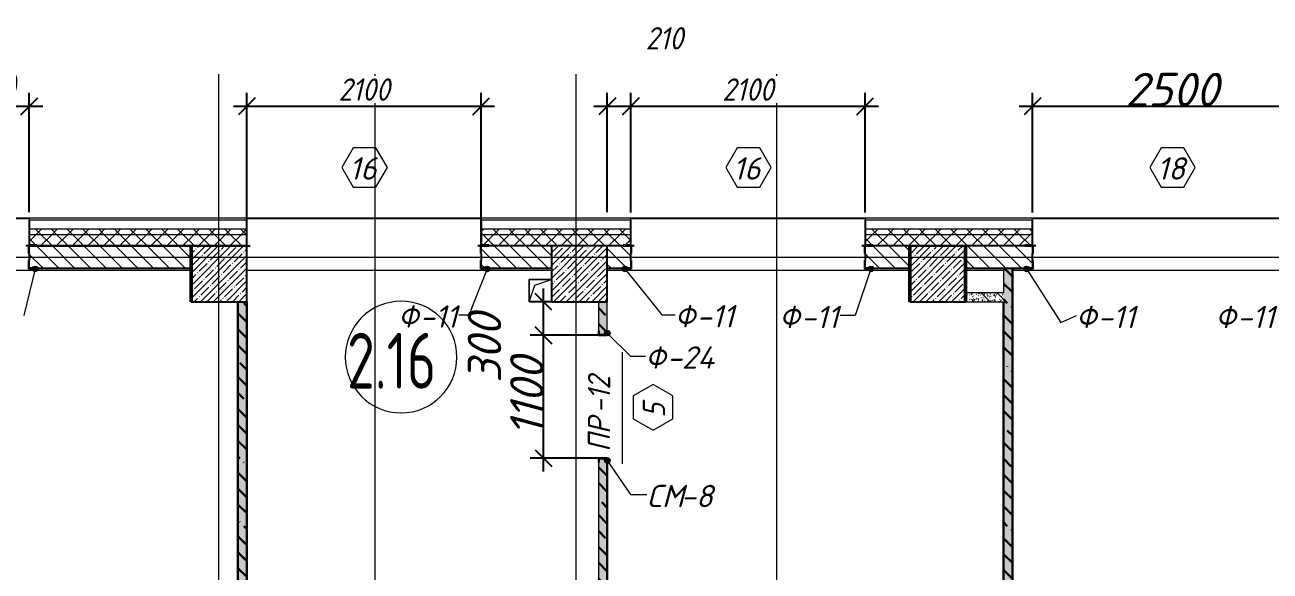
# Model space of a CAD drawing. Header units: millimetres. Extents: x 12986 to 523328, y -9759 to 30092.
# Drawn here: x 307918 to 319076, y 21423 to 26313 of the extents above; entities that cross this region are included whole.
import ezdxf

# ---------------------------------------------------------------- set-up
doc = ezdxf.new("R2010")
doc.units = ezdxf.units.MM
for name, color, linetype, lineweight in [('0) ПГП', 1, 'Continuous', 30), ('4) ПГП красный расчет', 12, 'Continuous', 30), ('A-ANNO-DIMS', 7, 'Continuous', 9), ('A-AREA-IDEN', 7, 'Continuous', 9), ('A-DETL', 7, 'Continuous', 9), ('A-DETL-1', 7, 'Continuous', 50), ('A-DOOR-IDEN', 7, 'Continuous', 9), ('A-FLOR', 7, 'Continuous', 9), ('A-GENM', 7, 'Continuous', 9), ('A-GENM-1', 7, 'Continuous', 25), ('A-GENM-IDEN', 7, 'Continuous', 9), ('A-GLAZ-IDEN', 7, 'Continuous', 9), ('A-WALL', 7, 'Continuous', 5), ('A-WALL-1', 7, 'Continuous', 25), ('A-WALL-FNSH-1', 7, 'Continuous', 9), ('A-WALL-FNSH-4', 250, 'Continuous', 13), ('A-WALL-PATT-1', 7, 'Continuous', 5), ('A-WALL-PATT-4', 250, 'Continuous', 5), ('I-WALL', 7, 'Continuous', 5), ('S-COLS', 7, 'Continuous', 9), ('S-COLS-1', 7, 'Continuous', 5), ('S-COLS-2', 7, 'Continuous', 25), ('Оси-1', 7, 'Continuous', 20)]:
    doc.layers.add(name, color=color, linetype=linetype, lineweight=lineweight)
for name, color, linetype, lineweight, true_color in [('A-WALL-2', 7, 'Continuous', 13, 0x000000), ('A-WALL-4', 7, 'Continuous', 25, 0x000000), ('A-WALL-PATT-2', 7, 'Continuous', 5, 0xce0000)]:
    doc.layers.add(name, color=color, linetype=linetype, lineweight=lineweight, true_color=true_color)
doc.styles.add('ISOCPEUR_I_2', font='isocpeui.ttf', dxfattribs={"height": 300})
doc.styles.add('ISOCPEUR_I_3', font='isocpeui.ttf', dxfattribs={"width": 0.9, "height": 200})
doc.styles.add('ISOCPEUR_I_4', font='isocpeui.ttf', dxfattribs={"width": 0.9, "height": 300})
doc.styles.add('СПДС', font='ГОСТ тип А.ttf', dxfattribs={"width": 0.9})
doc.dimstyles.new('ISO-2_0_0_9К_СРЕДНИЙ', dxfattribs={"dimscale": 304.8, "dimtxt": 199.196235, "dimasz": 0.492126, "dimexe": 0.393701, "dimexo": 0, "dimgap": 0, "dimtad": 1, "dimdec": 0, "dimzin": 0, "dimdsep": 46, "dimtxsty": 'ISOCPEUR_I_2', "dimblk1": 'OBLIQUE', "dimblk2": 'OBLIQUE', "dimsah": 1, "dimcen": 0.09, "dimdle": 0.393701, "dimazin": 0, "dimtfac": 1, "dimtdec": 4, "dimtix": 1, "dimtmove": 2, "dimatfit": 3, "dimfxl": 1, "dimtvp": 1, "dimtolj": 1, "dimtzin": 0, "dimarcsym": 2})
doc.dimstyles.new('ISO-2_0_0_9К_СРЕДНИЙ_2', dxfattribs={"dimscale": 304.8, "dimtxt": 199.196235, "dimasz": 0.492126, "dimexe": 0.393701, "dimexo": 0, "dimgap": 0, "dimtad": 1, "dimdec": 0, "dimzin": 0, "dimdsep": 46, "dimtxsty": 'ISOCPEUR_I_2', "dimblk1": 'OBLIQUE', "dimblk2": 'OBLIQUE', "dimsah": 1, "dimcen": 0.09, "dimdle": 0.393701, "dimazin": 0, "dimtfac": 1, "dimtdec": 4, "dimtix": 1, "dimtmove": 0, "dimatfit": 3, "dimfxl": 1, "dimtvp": 1, "dimtolj": 1, "dimtzin": 0, "dimarcsym": 2})
doc.dimstyles.new('ISO-2_0_0_9К_СРЕДНИЙ_ФОН_1', dxfattribs={"dimscale": 304.8, "dimtxt": 199.196235, "dimasz": 0.492126, "dimexe": 0.393701, "dimexo": 0, "dimgap": 0.164042, "dimtad": 1, "dimdec": 0, "dimdsep": 46, "dimtxsty": 'ISOCPEUR_I_3', "dimblk1": 'OBLIQUE', "dimblk2": 'OBLIQUE', "dimsah": 1, "dimcen": 0.09, "dimdle": 0.393701, "dimazin": 0, "dimtfac": 1, "dimtdec": 4, "dimtix": 1, "dimtmove": 0, "dimatfit": 3, "dimfxl": 1, "dimtvp": 1, "dimtfill": 1, "dimtolj": 1, "dimtzin": 0, "dimarcsym": 2})
doc.dimstyles.new('ISO-2_0_0_9К_СРЕДНИЙ_ФОН_2', dxfattribs={"dimscale": 304.8, "dimtxt": 199.196235, "dimasz": 0.492126, "dimexe": 0.393701, "dimexo": 0, "dimgap": 0.164042, "dimtad": 1, "dimdec": 0, "dimdsep": 46, "dimtxsty": 'ISOCPEUR_I_3', "dimblk1": 'OBLIQUE', "dimblk2": 'OBLIQUE', "dimsah": 1, "dimcen": 0.09, "dimdle": 0.393701, "dimazin": 0, "dimtfac": 1, "dimtdec": 4, "dimtix": 1, "dimtmove": 2, "dimatfit": 3, "dimfxl": 1, "dimtvp": 1, "dimtfill": 1, "dimtolj": 1, "dimtzin": 0, "dimarcsym": 2})
pattern_1 = [(45, (239096.85, -2765.93), (-57.02463, 57.02463), []), (45, (239153.876, -2765.93), (-57.02463, 57.02463), [100.806, -20.161, 3.353, -16.808])]
pattern_2 = [(50, (239096.85, -2765.93), (72.873764, -6.37607), [7.62, -83.82]), (355, (239096.85, -2765.93), (-14.09699, 76.422444), [6.096, -67.056]), (100.451, (239102.924, -2766.464), (58.776964, 70.04687), [6.476, -71.236]), (46.184, (239096.85, -2745.61), (108.43142, -16.81745), [11.43, -125.73]), (96.636, (239105.89, -2747.01), (94.961, 98.97089), [9.714, -106.854]), (351.184, (239096.85, -2745.61), (94.96227, 98.97018), [9.144, -100.584]), (21, (239107.01, -2750.69), (60.64565, -40.906537), [7.62, -83.82]), (326, (239107.01, -2750.69), (24.72083, 73.67493), [6.096, -67.056]), (71.451, (239112.065, -2754.1), (85.36689, 32.768737), [6.476, -71.236]), (37.5, (239096.85, -2765.933), (1.235525, 33.8224325), [3.353, -62.89, 3.353, -64.719, -67.31]), (37.5, (239096.85, -2765.933), (1.235525, 33.8224325), [-134.315, 3.353, -63.957]), (7.5, (239096.85, -2765.933), (26.728146, 40.07255), [3.353, -35.458, 3.353, -61.366, -25.654]), (7.5, (239096.85, -2765.933), (26.728146, 40.07255), [-103.53, 3.353, -22.301]), (327.5, (239074.194, -2765.933), (54.2363175, -2.292117), [3.353, -22.047, 3.353, -75.895, -105.156]), (327.5, (239074.194, -2765.933), (54.2363175, -2.292117), [-104.648, 3.353, -101.803]), (317.5, (239064.034, -2765.933), (59.25158, 10.17014), [3.353, -29.667, 3.353, -49.276, -74.676]), (317.5, (239064.034, -2765.933), (59.25158, 10.17014), [-85.649, 3.353, -71.323])]
pattern_3 = [(135, (239096.85, -2765.93), (-142.5612, -142.5612), []), (135, (239239.41, -2765.93), (-142.5612, -142.5612), [252.016, -50.403, 3.353, -47.05])]
pattern_4 = [(45, (239096.85, -2765.93), (-70.71068, 70.71068), []), (135, (239096.85, -2765.93), (-70.71068, -70.71068), [])]
pattern_5 = [(135, (239096.85, -2765.93), (-70.71068, -70.71068), [])]

# ---------------------------------------------------------------- blocks, each defined once
blk = doc.blocks.new('Колонна_Несущая_Прямоугольное сечение - 500х500-V22-АР1_1_Кладочный план 2 этажа')
at = {"layer": 'S-COLS-1'}
h = blk.add_hatch(dxfattribs=at)
h.set_pattern_fill('FP_32', color=256, style=0, pattern_type=2)
h.set_pattern_definition([(45, (-73790, -26850), (-57.02463, 57.02463), []), (45, (-73732.975, -26850), (-57.02463, 57.02463), [100.806, -20.161, 3.353, -16.808])])
h.paths.add_polyline_path([(-250, -250), (250, -250), (250, 250), (-250, 250)], flags=0)
at = {"layer": 'S-COLS-2'}
for p, q in [((250, 250), (-250, 250)), ((-250, 250), (-250, -250)), ((250, -250), (250, 250)), ((-250, -250), (250, -250))]:
    blk.add_line(p, q, dxfattribs=at)
blk = doc.blocks.new('AR_Отверстие прямоугольное _в плите_ - AR_Отверстие прямоугольное _в плите_-V64-АР1_1_Кладочный план 2 этажа')
at = {"layer": 'A-GENM'}
for p, q in [((100, 100), (-100, 100)), ((-100, 100), (-100, -100)), ((-100, -100), (-50, 50)), ((-50, 50), (100, 100)), ((-100, -100), (100, -100))]:
    blk.add_line(p, q, dxfattribs=at)
blk = doc.blocks.new('Фахверк_СКБ_Уголок - Ф-11_200х2500 h-28441216-АР1_1_Кладочный план 2 этажа')
at = {"layer": 'A-GENM-1'}
for p, q in [((200, 156), (125, 156)), ((125, 156), (125, 81)), ((131, 81), (131, 150)), ((131, 150), (200, 150)), ((200, 150), (200, 156)), ((125, 81), (131, 81)), ((131, 19), (125, 19)), ((125, 19), (125, -56)), ((131, -50), (131, 19)), ((125, -56), (200, -56)), ((200, -50), (131, -50)), ((200, -56), (200, -50))]:
    blk.add_line(p, q, dxfattribs=at)
blk = doc.blocks.new('Фахверк_СКБ_Швеллер - Ф-24_80х3550 h-28622679-АР1_1_Кладочный план 2 этажа')
at = {"layer": 'A-GENM-1'}
for p, q in [((165, 40), (125, 40)), ((125, 40), (125, -40)), ((129.5, 32.6), (165, 32.6)), ((129.5, -32.6), (129.5, 32.6)), ((165, 32.6), (165, 40)), ((125, -40), (165, -40)), ((165, -32.6), (129.5, -32.6)), ((165, -40), (165, -32.6))]:
    blk.add_line(p, q, dxfattribs=at)
blk = doc.blocks.new('Фахверк_СКБ_Швеллер_Тип 2 - СМ-8_80х2180h-30702245-АР1_1_Кладочный план 2 этажа')
at = {"layer": 'A-GENM-1'}
for p, q in [((165, 40), (125, 40)), ((125, 40), (125, -40)), ((129.5, 32.6), (165, 32.6)), ((129.5, -32.6), (129.5, 32.6)), ((165, 32.6), (165, 40)), ((125, -40), (165, -40)), ((165, -32.6), (129.5, -32.6)), ((165, -40), (165, -32.6))]:
    blk.add_line(p, q, dxfattribs=at)
blk = doc.blocks.new('_Oblique')
at = {"color": 0, "linetype": 'ByBlock', "lineweight": -2}
blk.add_line((-0.5, -0.5), (0.5, 0.5), dxfattribs=at)
blk = doc.blocks.new('*D2078')
at = {"layer": 'A-ANNO-DIMS', "color": 0, "lineweight": -2, "transparency": 16777216}
for p, q in [((309907, 24337), (309907, 25704)), ((312007, 24337), (312007, 25704)), ((309787, 25584), (312127, 25584))]:
    blk.add_line(p, q, dxfattribs=at)
at = {"layer": 'Defpoints', "color": 0, "transparency": 16777216}
for p in [(312007, 25584), (309907, 24337), (312007, 24337)]:
    blk.add_point(p, dxfattribs=at)
at = {"layer": 'A-ANNO-DIMS', "color": 0, "lineweight": -2, "transparency": 16777216, "xscale": 150, "yscale": 150, "zscale": 150, "rotation": 180}
blk.add_blockref('_Oblique', (309907, 25584), dxfattribs=at)
at = {"layer": 'A-ANNO-DIMS', "color": 0, "lineweight": -2, "transparency": 16777216, "xscale": 150, "yscale": 150, "zscale": 150}
blk.add_blockref('_Oblique', (312007, 25584), dxfattribs=at)
at = {"layer": 'A-ANNO-DIMS', "color": 0, "transparency": 16777216, "insert": (310957, 25734), "char_height": 200, "width": 560.81, "attachment_point": 5, "style": 'ISOCPEUR_I_3', "bg_fill": 3, "box_fill_scale": 1.1, "bg_fill_color": 256, "bg_fill_true_color": 13158600, "bg_fill_transparency": 0}
blk.add_mtext('\\A1;2100', dxfattribs=at)
blk = doc.blocks.new('*D2079')
at = {"layer": 'A-ANNO-DIMS', "color": 0, "lineweight": -2, "transparency": 16777216}
for p, q in [((313137, 24637), (313137, 25704)), ((313347, 24634), (313347, 25704)), ((313017, 25584), (313467, 25584))]:
    blk.add_line(p, q, dxfattribs=at)
at = {"layer": 'Defpoints', "color": 0, "transparency": 16777216}
for p in [(313347, 25584), (313137, 24637), (313347, 24634)]:
    blk.add_point(p, dxfattribs=at)
at = {"layer": 'A-ANNO-DIMS', "color": 0, "lineweight": -2, "transparency": 16777216, "xscale": 150, "yscale": 150, "zscale": 150, "rotation": 180}
blk.add_blockref('_Oblique', (313137, 25584), dxfattribs=at)
at = {"layer": 'A-ANNO-DIMS', "color": 0, "lineweight": -2, "transparency": 16777216, "xscale": 150, "yscale": 150, "zscale": 150}
blk.add_blockref('_Oblique', (313347, 25584), dxfattribs=at)
at = {"layer": 'A-ANNO-DIMS', "color": 0, "transparency": 16777216, "insert": (313480, 26293), "char_height": 200, "width": 409.12, "attachment_point": 1, "line_spacing_factor": 1.149209, "style": 'ISOCPEUR_I_3', "bg_fill": 3, "box_fill_scale": 1.1, "bg_fill_color": 256, "bg_fill_true_color": 13158600, "bg_fill_transparency": 0}
blk.add_mtext('\\A1;210', dxfattribs=at)
blk = doc.blocks.new('*D2080')
at = {"layer": 'A-ANNO-DIMS', "color": 0, "lineweight": -2, "transparency": 16777216}
for p, q in [((313347, 24634), (313347, 25704)), ((315447, 24634), (315447, 25704)), ((313227, 25584), (315567, 25584))]:
    blk.add_line(p, q, dxfattribs=at)
at = {"layer": 'Defpoints', "color": 0, "transparency": 16777216}
for p in [(315447, 25584), (313347, 24634), (315447, 24634)]:
    blk.add_point(p, dxfattribs=at)
at = {"layer": 'A-ANNO-DIMS', "color": 0, "lineweight": -2, "transparency": 16777216, "xscale": 150, "yscale": 150, "zscale": 150, "rotation": 180}
blk.add_blockref('_Oblique', (313347, 25584), dxfattribs=at)
at = {"layer": 'A-ANNO-DIMS', "color": 0, "lineweight": -2, "transparency": 16777216, "xscale": 150, "yscale": 150, "zscale": 150}
blk.add_blockref('_Oblique', (315447, 25584), dxfattribs=at)
at = {"layer": 'A-ANNO-DIMS', "color": 0, "transparency": 16777216, "insert": (314397, 25734), "char_height": 200, "width": 560.81, "attachment_point": 5, "style": 'ISOCPEUR_I_3', "bg_fill": 3, "box_fill_scale": 1.1, "bg_fill_color": 256, "bg_fill_true_color": 13158600, "bg_fill_transparency": 0}
blk.add_mtext('\\A1;2100', dxfattribs=at)
blk = doc.blocks.new('*D2303')
at = {"layer": 'A-ANNO-DIMS', "color": 0, "lineweight": -2, "transparency": 16777216}
for p, q in [((316947, 24634), (316947, 25704)), ((319447, 24634), (319447, 25704)), ((316827, 25584), (319567, 25584))]:
    blk.add_line(p, q, dxfattribs=at)
at = {"layer": 'Defpoints', "color": 0, "transparency": 16777216}
for p in [(319447, 25584), (316947, 24634), (319447, 24634)]:
    blk.add_point(p, dxfattribs=at)
at = {"layer": 'A-ANNO-DIMS', "color": 0, "lineweight": -2, "transparency": 16777216, "xscale": 150, "yscale": 150, "zscale": 150, "rotation": 180}
blk.add_blockref('_Oblique', (316947, 25584), dxfattribs=at)
at = {"layer": 'A-ANNO-DIMS', "color": 0, "lineweight": -2, "transparency": 16777216, "xscale": 150, "yscale": 150, "zscale": 150}
blk.add_blockref('_Oblique', (319447, 25584), dxfattribs=at)
at = {"layer": 'A-ANNO-DIMS', "color": 0, "transparency": 16777216, "insert": (318197, 25734), "char_height": 300, "width": 606.78, "attachment_point": 5, "style": 'ISOCPEUR_I_2'}
blk.add_mtext('\\A1;2500', dxfattribs=at)
blk = doc.blocks.new('*D2376')
at = {"layer": 'A-ANNO-DIMS', "color": 0, "lineweight": -2, "transparency": 16777216}
for p, q in [((312566, 22314), (312566, 23654)), ((313057, 23534), (312446, 23534)), ((313054, 22434), (312446, 22434))]:
    blk.add_line(p, q, dxfattribs=at)
at = {"layer": 'Defpoints', "color": 0, "transparency": 16777216}
for p in [(312566, 23534), (313057, 23534), (313054, 22434)]:
    blk.add_point(p, dxfattribs=at)
at = {"layer": 'A-ANNO-DIMS', "color": 0, "lineweight": -2, "transparency": 16777216, "xscale": 150, "yscale": 150, "zscale": 150}
for p, rotation in [((312566, 23534), 90), ((312566, 22434), 270)]:
    blk.add_blockref('_Oblique', p, dxfattribs=dict(at, rotation=rotation))
at = {"layer": 'A-ANNO-DIMS', "color": 0, "transparency": 16777216, "insert": (312416, 22984), "char_height": 300, "width": 514.85, "attachment_point": 5, "rotation": 90, "style": 'ISOCPEUR_I_2'}
blk.add_mtext('\\A1;1100', dxfattribs=at)
blk = doc.blocks.new('*D2377')
at = {"layer": 'A-ANNO-DIMS', "color": 0, "lineweight": -2, "transparency": 16777216}
for p, q in [((312566, 23414), (312566, 23954)), ((312637, 23834), (312446, 23834)), ((313057, 23534), (312446, 23534))]:
    blk.add_line(p, q, dxfattribs=at)
at = {"layer": 'Defpoints', "color": 0, "transparency": 16777216}
for p in [(312566, 23834), (312637, 23834), (313057, 23534)]:
    blk.add_point(p, dxfattribs=at)
at = {"layer": 'A-ANNO-DIMS', "color": 0, "lineweight": -2, "transparency": 16777216, "xscale": 150, "yscale": 150, "zscale": 150}
for p, rotation in [((312566, 23834), 90), ((312566, 23534), 270)]:
    blk.add_blockref('_Oblique', p, dxfattribs=dict(at, rotation=rotation))
at = {"layer": 'A-ANNO-DIMS', "color": 0, "transparency": 16777216, "insert": (311886, 23107), "char_height": 300, "width": 455.09, "attachment_point": 1, "rotation": 90, "line_spacing_factor": 1.149209, "style": 'ISOCPEUR_I_2'}
blk.add_mtext('\\A1;300', dxfattribs=at)
blk = doc.blocks.new('AAR_СКБ_Марка_Двери_Перемычка и проем - Марка перемычки и проема-25306769-АР1_1_Кладочный план 2 этажа')
at = {"layer": 'A-DOOR-IDEN'}
for p, q in [((-5, 0), (5, 0)), ((-0.97, -0.98), (-1.99, -2.75)), ((1.07, -0.98), (-0.97, -0.98)), ((2.09, -2.75), (1.07, -0.98)), ((-1.99, -2.75), (-0.97, -4.51)), ((1.07, -4.51), (2.09, -2.75)), ((-0.97, -4.51), (1.07, -4.51))]:
    blk.add_line(p, q, dxfattribs=at)
blk = doc.blocks.new('*D2495')
at = {"layer": 'A-ANNO-DIMS', "color": 0, "lineweight": -2, "transparency": 16777216}
for p, q in [((307057, 24634), (307057, 25704)), ((307957, 24637), (307957, 25704)), ((306937, 25584), (308077, 25584))]:
    blk.add_line(p, q, dxfattribs=at)
at = {"layer": 'Defpoints', "color": 0, "transparency": 16777216}
for p in [(307957, 25584), (307057, 24634), (307957, 24637)]:
    blk.add_point(p, dxfattribs=at)
at = {"layer": 'A-ANNO-DIMS', "color": 0, "lineweight": -2, "transparency": 16777216, "xscale": 150, "yscale": 150, "zscale": 150, "rotation": 180}
blk.add_blockref('_Oblique', (307057, 25584), dxfattribs=at)
at = {"layer": 'A-ANNO-DIMS', "color": 0, "lineweight": -2, "transparency": 16777216, "xscale": 150, "yscale": 150, "zscale": 150}
blk.add_blockref('_Oblique', (307957, 25584), dxfattribs=at)
at = {"layer": 'A-ANNO-DIMS', "color": 0, "transparency": 16777216, "insert": (307507, 25734), "char_height": 300, "width": 455.09, "attachment_point": 5, "style": 'ISOCPEUR_I_2'}
blk.add_mtext('\\A1;900', dxfattribs=at)
blk = doc.blocks.new('AAR_СКБ_Марка_Окна_Перемычка и проем - Марка проема-25443838-АР1_1_Кладочный план 2 этажа')
at = {"layer": 'A-GLAZ-IDEN'}
for p, q in [((-0.97, -0.98), (-1.99, -2.75)), ((1.07, -0.98), (-0.97, -0.98)), ((2.09, -2.75), (1.07, -0.98)), ((-1.99, -2.75), (-0.97, -4.51)), ((1.07, -4.51), (2.09, -2.75)), ((-0.97, -4.51), (1.07, -4.51))]:
    blk.add_line(p, q, dxfattribs=at)
blk = doc.blocks.new('Марка_Помещения - Номер-25198446-Объем проектирования 2 этажа')
at = {"layer": 'A-AREA-IDEN'}
for start, end in [(360, 180), (180, 360)]:
    blk.add_arc((0, 0), 2.5, start, end, dxfattribs=at)

msp = doc.modelspace()

# ---------------------------------------------------------------- hatches: boundary and pattern name
at = {"layer": '0) ПГП'}
h = msp.add_hatch(dxfattribs=at)
h.set_pattern_fill('FP_25', color=256, style=0, pattern_type=2)
h.set_pattern_definition(pattern_2)
h.paths.add_polyline_path([(316686.85081, 16034.06731), (316766.85081, 16034.06731), (316766.85081, 24134.06718), (316686.85081, 24134.06718), (316686.85081, 18754.79567)], flags=0)
h = msp.add_hatch(dxfattribs=at)
h.set_pattern_fill('FP_26', color=256, style=0, pattern_type=2)
h.set_pattern_definition(pattern_3)
h.paths.add_polyline_path([(316686.85081, 16034.06731), (316766.85081, 16034.06731), (316766.85081, 24134.06718), (316686.85081, 24134.06718), (316686.85081, 18754.79567)], flags=0)
h = msp.add_hatch(dxfattribs=at)
h.set_pattern_fill('FP_25', color=256, style=0, pattern_type=2)
h.set_pattern_definition(pattern_2)
h.paths.add_polyline_path([(309826.85081, 20434.06718), (309906.85081, 20434.06718), (309906.85081, 23834.06718), (309826.85081, 23834.06718), (309826.85081, 23036.75739)], flags=0)
h = msp.add_hatch(dxfattribs=at)
h.set_pattern_fill('FP_26', color=256, style=0, pattern_type=2)
h.set_pattern_definition(pattern_3)
h.paths.add_polyline_path([(309826.85081, 20434.06718), (309906.85081, 20434.06718), (309906.85081, 23834.06718), (309826.85081, 23834.06718), (309826.85081, 23036.75739)], flags=0)
h = msp.add_hatch(dxfattribs=at)
h.set_pattern_fill('FP_25', color=256, style=0, pattern_type=2)
h.set_pattern_definition(pattern_2)
h.paths.add_polyline_path([(313136.85081, 20434.06718), (313136.85081, 22394.06718), (313129.45081, 22394.06718), (313129.45081, 22429.56718), (313064.25081, 22429.56718), (313064.25081, 22394.06718), (313056.85081, 22394.06718), (313056.85081, 20434.06718)], flags=0)
h.paths.add_polyline_path([(313129.45081, 23538.56718), (313129.45081, 23574.06718), (313136.85081, 23574.06718), (313136.85081, 23834.06718), (313056.85081, 23834.06718), (313056.85081, 23574.06718), (313064.25081, 23574.06718), (313064.25081, 23538.56718)], flags=0)
h = msp.add_hatch(dxfattribs=at)
h.set_pattern_fill('FP_26', color=256, style=0, pattern_type=2)
h.set_pattern_definition(pattern_3)
h.paths.add_polyline_path([(313136.85081, 20434.06718), (313136.85081, 22394.06718), (313129.45081, 22394.06718), (313129.45081, 22429.56718), (313064.25081, 22429.56718), (313064.25081, 22394.06718), (313056.85081, 22394.06718), (313056.85081, 20434.06718)], flags=0)
h.paths.add_polyline_path([(313129.45081, 23538.56718), (313129.45081, 23574.06718), (313136.85081, 23574.06718), (313136.85081, 23834.06718), (313056.85081, 23834.06718), (313056.85081, 23574.06718), (313064.25081, 23574.06718), (313064.25081, 23538.56718)], flags=0)
at = {"layer": 'A-GENM-IDEN'}
h = msp.add_hatch(color=256, dxfattribs=at)
edge = h.paths.add_edge_path(flags=0)
edge.add_arc((308009.18419, 24128.06718), 25, 0, 360)
h = msp.add_hatch(color=256, dxfattribs=at)
edge = h.paths.add_edge_path(flags=0)
edge.add_arc((312059.18414, 24128.06718), 25, 0, 360)
h = msp.add_hatch(color=256, dxfattribs=at)
edge = h.paths.add_edge_path(flags=0)
edge.add_arc((313294.5175, 24128.06718), 25, 0, 360)
h = msp.add_hatch(color=256, dxfattribs=at)
edge = h.paths.add_edge_path(flags=0)
edge.add_arc((315499.18416, 24128.06718), 25, 0, 360)
h = msp.add_hatch(color=256, dxfattribs=at)
edge = h.paths.add_edge_path(flags=0)
edge.add_arc((316894.5175, 24128.06718), 25, 0, 360)
h = msp.add_hatch(color=256, dxfattribs=at)
edge = h.paths.add_edge_path(flags=0)
edge.add_arc((313136.85081, 23554.06718), 25, 0, 360)
h = msp.add_hatch(color=256, dxfattribs=at)
edge = h.paths.add_edge_path(flags=0)
edge.add_arc((313136.85081, 22414.06718), 25, 0, 360)
at = {"layer": 'A-WALL-PATT-1'}
h = msp.add_hatch(dxfattribs=at)
h.set_pattern_fill('FP_11', color=256, style=0, pattern_type=2)
h.set_pattern_definition(pattern_4)
h.paths.add_polyline_path([(332256.85081, 24434.06718), (332256.85081, 24434.17153), (332097.32568, 24434.17153), (332097.32568, 24484.06718), (319446.85083, 24484.06718), (319446.85083, 24434.06718), (332256.76569, 24434.06718)], flags=0)
h.paths.add_polyline_path([(316946.85083, 24434.06718), (316946.85083, 24484.06718), (315446.85083, 24484.06718), (315446.85083, 24434.06718), (315610.52269, 24434.06718)], flags=0)
h.paths.add_polyline_path([(309906.85081, 24434.06718), (309906.85081, 24484.06718), (307956.85085, 24484.06718), (307956.85085, 24434.06718)], flags=0)
h.paths.add_polyline_path([(312006.85081, 24434.06718), (313346.85083, 24434.06718), (313346.85083, 24484.06718), (312006.85081, 24484.06718)], flags=0)
h.paths.add_polyline_path([(288757.13747, 24434.06718), (289857.04085, 24434.06718), (289857.04085, 24484.06718), (288757.13747, 24484.06718)], flags=0)
h.paths.add_polyline_path([(300156.85083, 24434.06718), (300156.85083, 24484.06718), (298956.85088, 24484.06718), (298956.85088, 24434.06718)], flags=0)
h.paths.add_polyline_path([(303256.85083, 24434.06718), (304356.85081, 24434.06718), (304356.85081, 24484.06718), (303256.85083, 24484.06718)], flags=0)
h.paths.add_polyline_path([(305256.85081, 24434.06718), (307056.85085, 24434.06718), (307056.85085, 24484.06718), (305256.85081, 24484.06718)], flags=0)
h.paths.add_polyline_path([(294106.72465, 24434.06718), (294106.72465, 24484.06718), (292957.04085, 24484.06718), (292957.04085, 24434.06718)], flags=0)
h.paths.add_polyline_path([(295006.72465, 24434.06718), (296256.85088, 24434.06718), (296256.85088, 24484.06718), (295006.72465, 24484.06718)], flags=0)
h.paths.add_polyline_path([(287857.13747, 24434.06718), (287857.13747, 24484.06718), (286756.85083, 24484.06718), (286756.85083, 24434.06718)], flags=0)
h.paths.add_polyline_path([(283432.94456, 24434.06718), (283656.85083, 24434.06718), (283656.85083, 24484.06718), (281156.85079, 24484.06718), (281156.85079, 24434.06718), (281900.67894, 24434.06718)], flags=0)
h = msp.add_hatch(dxfattribs=at)
h.set_pattern_fill('FP_11', color=256, style=0, pattern_type=2)
h.set_pattern_definition(pattern_4)
h.paths.add_polyline_path([(332156.85081, 24334.06718), (332156.85081, 24434.06718), (319446.85083, 24434.06718), (319446.85083, 24340.06718), (319515.85083, 24340.06718), (319515.85083, 24334.06718), (332082.37816, 24334.06718)], flags=0)
h.paths.add_polyline_path([(316877.85083, 24334.06718), (316877.85083, 24340.06718), (316946.85083, 24340.06718), (316946.85083, 24434.06718), (315446.85083, 24434.06718), (315446.85083, 24340.06718), (315515.85083, 24340.06718), (315515.85083, 24334.06718), (316346.85081, 24334.06718)], flags=0)
h.paths.add_polyline_path([(313277.85083, 24334.06718), (313277.85083, 24340.06718), (313346.85083, 24340.06718), (313346.85083, 24434.06718), (312006.85081, 24434.06718), (312006.85081, 24340.06718), (312075.85081, 24340.06718), (312075.85081, 24334.06718), (313136.85081, 24334.06718)], flags=0)
h.paths.add_polyline_path([(305856.85081, 24334.06718), (306987.85085, 24334.06718), (306987.85085, 24340.06718), (307056.85085, 24340.06718), (307056.85085, 24434.06718), (305256.85081, 24434.06718), (305256.85081, 24334.06718)], flags=0)
h.paths.add_polyline_path([(303325.85083, 24334.06718), (304287.85081, 24334.06718), (304287.85081, 24340.06718), (304356.85081, 24340.06718), (304356.85081, 24434.06718), (303256.85083, 24434.06718), (303256.85083, 24340.06718), (303325.85083, 24340.06718)], flags=0)
h.paths.add_polyline_path([(309406.85081, 24334.06718), (309906.85081, 24334.06718), (309906.85081, 24434.06718), (307956.85085, 24434.06718), (307956.85085, 24340.06718), (308025.85085, 24340.06718), (308025.85085, 24334.06718)], flags=0)
h.paths.add_polyline_path([(295075.72465, 24334.06718), (296187.85088, 24334.06718), (296187.85088, 24340.06718), (296256.85088, 24340.06718), (296256.85088, 24434.06718), (295006.72465, 24434.06718), (295006.72465, 24340.06718), (295075.72465, 24340.06718)], flags=0)
h.paths.add_polyline_path([(299256.85081, 24334.06718), (300087.85083, 24334.06718), (300087.85083, 24340.06718), (300156.85083, 24340.06718), (300156.85083, 24434.06718), (298956.85088, 24434.06718), (298956.85088, 24340.06718), (299025.85088, 24340.06718), (299025.85088, 24334.06718)], flags=0)
h.paths.add_polyline_path([(294037.72465, 24334.06718), (294037.74362, 24340.06718), (294106.72465, 24340.06718), (294106.72465, 24434.06718), (292957.04085, 24434.06718), (292957.04085, 24340.06718), (293026.04085, 24340.06718), (293026.04085, 24334.06718), (293856.85081, 24334.06724)], flags=0)
h.paths.add_polyline_path([(281156.85079, 24334.06718), (283587.85082, 24334.06718), (283587.85082, 24340.06713), (283656.85082, 24340.06713), (283656.85082, 24434.06718), (281156.85079, 24434.06718)], flags=0)
h.paths.add_polyline_path([(287857.13747, 24334.06718), (287856.85081, 24434.06718), (286756.85083, 24434.06718), (286756.85086, 24340.06713), (286825.85086, 24340.06713), (286825.85086, 24334.06718), (287856.85081, 24334.06724)], flags=0)
h.paths.add_polyline_path([(289562.00706, 24334.06718), (289788.04085, 24334.06718), (289788.04085, 24340.06718), (289857.04085, 24340.06718), (289857.04085, 24434.06718), (288757.13747, 24434.06718), (288757.1375, 24340.06718), (288826.1375, 24340.06718), (288826.1375, 24334.06718)], flags=0)
at = {"layer": 'A-WALL-PATT-2'}
h = msp.add_hatch(dxfattribs=at)
h.set_pattern_fill('FP_22', color=256, style=0, pattern_type=2)
h.set_pattern_definition(pattern_5)
h.paths.add_polyline_path([(307056.85085, 24134.06718), (307056.85085, 24334.06718), (305856.85081, 24334.06718), (305856.85081, 24134.06718), (306987.85085, 24134.06718)], flags=0)
h.paths.add_polyline_path([(308025.85085, 24134.06718), (309406.85081, 24134.06718), (309406.85081, 24334.06718), (307956.85085, 24334.06718), (307956.85085, 24134.06718)], flags=0)
h = msp.add_hatch(dxfattribs=at)
h.set_pattern_fill('FP_22', color=256, style=0, pattern_type=2)
h.set_pattern_definition(pattern_5)
h.paths.add_polyline_path([(312636.85081, 24134.06718), (312636.85081, 24334.06718), (312006.85081, 24334.06718), (312006.85081, 24134.06718), (312545.99144, 24134.06718)], flags=0)
h = msp.add_hatch(dxfattribs=at)
h.set_pattern_fill('FP_22', color=256, style=0, pattern_type=2)
h.set_pattern_definition(pattern_5)
h.paths.add_polyline_path([(313136.85081, 24134.06718), (313346.85083, 24134.06718), (313346.85083, 24334.06718), (313136.85081, 24334.06718), (313136.85081, 24203.06718)], flags=0)
h.paths.add_polyline_path([(315846.85081, 24134.06718), (315846.85081, 24334.06718), (315446.85083, 24334.06718), (315446.85083, 24134.06718), (315610.52269, 24134.06718)], flags=0)
h = msp.add_hatch(dxfattribs=at)
h.set_pattern_fill('FP_22', color=256, style=0, pattern_type=2)
h.set_pattern_definition(pattern_5)
h.paths.add_polyline_path([(316946.85083, 24134.06718), (316946.85083, 24334.06718), (316346.85081, 24334.06718), (316346.85081, 24134.06718), (316877.85083, 24134.06718)], flags=0)
h.paths.add_polyline_path([(319746.85081, 24134.06718), (319746.85081, 24334.06718), (319446.85083, 24334.06718), (319446.85083, 24134.06718), (319515.85083, 24134.06718)], flags=0)
at = {"layer": 'A-WALL-PATT-4'}
h = msp.add_hatch(dxfattribs=at)
h.set_pattern_fill('FP_25', color=256, style=0, pattern_type=2)
h.set_pattern_definition(pattern_2)
h.paths.add_polyline_path([(316686.85081, 23834.06717), (316686.85081, 23914.06717), (316346.85081, 23914.06717), (316346.85081, 23834.06717)], flags=0)
h = msp.add_hatch(dxfattribs=at)
h.set_pattern_fill('FP_26', color=256, style=0, pattern_type=2)
h.set_pattern_definition(pattern_3)
h.paths.add_polyline_path([(316686.85081, 23834.06717), (316686.85081, 23914.06717), (316346.85081, 23914.06717), (316346.85081, 23834.06717)], flags=0)
at = {"layer": 'S-COLS-1'}
h = msp.add_hatch(dxfattribs=at)
h.set_pattern_fill('FP_7', color=256, style=0, pattern_type=2)
h.set_pattern_definition(pattern_1)
h.paths.add_polyline_path([(309406.85081, 23834.06718), (309906.85081, 23834.06718), (309906.85081, 24334.06718), (309406.85081, 24334.06718)], flags=0)
h = msp.add_hatch(dxfattribs=at)
h.set_pattern_fill('FP_7', color=256, style=0, pattern_type=2)
h.set_pattern_definition(pattern_1)
h.paths.add_polyline_path([(316346.85081, 23834.06718), (316346.85081, 24334.06718), (315846.85081, 24334.06718), (315846.85081, 23834.06718)], flags=0)

# ---------------------------------------------------------------- linework, layer by layer
at = {"layer": '0) ПГП'}
for p, q in [((309826.85081, 23834.06718), (309826.85081, 20434.06718)), ((316686.85081, 23834.06717), (316686.85081, 20434.06722))]:
    msp.add_line(p, q, dxfattribs=at)
at = {"layer": '4) ПГП красный расчет'}
for p, q in [((316766.85081, 16034.06731), (316766.85081, 24134.06718)), ((309906.85081, 20694.06718), (309906.85081, 23834.06718)), ((313136.85081, 20434.06718), (313136.85081, 22394.06718))]:
    msp.add_line(p, q, dxfattribs=at)
at = {"layer": 'A-DETL'}
for p, q in [((309906.85081, 24484.06718), (307956.85085, 24484.06718)), ((313346.85083, 24484.06718), (312006.85081, 24484.06718)), ((316946.85083, 24484.06718), (315446.85083, 24484.06718))]:
    msp.add_line(p, q, dxfattribs=at)
at = {"layer": 'A-DETL-1'}
for p, q in [((309406.85081, 24334.06718), (309406.85081, 23834.06718)), ((315846.85081, 24334.06718), (315846.85081, 23834.06718)), ((316346.85081, 24134.06718), (316346.85081, 24334.06718)), ((316346.85081, 23834.06718), (316346.85081, 24134.06718))]:
    msp.add_line(p, q, dxfattribs=at)
at = {"layer": 'A-FLOR'}
for p, q in [((312436.85081, 24034.06718), (312636.85081, 24034.06718)), ((312436.85081, 23834.06718), (312436.85081, 24034.06718)), ((312636.85081, 23834.06718), (312436.85081, 23834.06718))]:
    msp.add_line(p, q, dxfattribs=at)
at = {"layer": 'A-GENM-IDEN'}
for p, q in [((308009.18419, 24128.06718), (307908.27529, 23710.48384)), ((312059.18414, 24128.06718), (311896.6124, 23714.78874)), ((313294.5175, 24128.06718), (313624.39805, 23717.21581)), ((315499.18416, 24128.06718), (315357.12234, 23710.48384)), ((316894.5175, 24128.06718), (317200.27697, 23648.22058)), ((311896.6124, 23714.78874), (311807.22403, 23714.78874)), ((313624.39805, 23717.21581), (313744.97081, 23717.21581)), ((315357.12234, 23710.48384), (315223.36484, 23710.48384)), ((317200.27697, 23648.22058), (317340.39176, 23710.48384)), ((313136.85081, 23554.06718), (313343.25366, 23347.83555)), ((313343.25366, 23347.83555), (313479.83831, 23347.83555)), ((313136.85081, 22414.06718), (313343.25366, 22107.53833)), ((313343.25366, 22107.53833), (313491.53831, 22107.53833))]:
    msp.add_line(p, q, dxfattribs=at)
for centre in [(308009.18419, 24128.06718), (312059.18414, 24128.06718), (313294.5175, 24128.06718), (315499.18416, 24128.06718), (316894.5175, 24128.06718), (313136.85081, 23554.06718), (313136.85081, 22414.06718)]:
    msp.add_circle(centre, 25, dxfattribs=at)
at = {"layer": 'A-WALL'}
for p, q in [((309906.85081, 24564.06718), (307956.85085, 24564.06718)), ((313346.85083, 24564.06718), (312006.85081, 24564.06718)), ((316946.85083, 24564.06718), (315446.85083, 24564.06718)), ((309906.85081, 24434.06718), (307956.85085, 24434.06718)), ((313346.85083, 24434.06718), (312006.85081, 24434.06718)), ((316946.85083, 24434.06718), (315446.85083, 24434.06718))]:
    msp.add_line(p, q, dxfattribs=at)
at = {"layer": 'A-WALL-1'}
for p, q in [((309406.85081, 24334.06718), (308025.85085, 24334.06718)), ((309406.85081, 24134.06718), (309406.85081, 24334.06718)), ((312636.85081, 24334.06718), (312075.85081, 24334.06718)), ((313277.85083, 24334.06718), (313136.85081, 24334.06718)), ((315846.85081, 24334.06718), (315515.85083, 24334.06718)), ((315846.85081, 24134.06718), (315846.85081, 24334.06718)), ((316877.85083, 24334.06718), (316346.85081, 24334.06718)), ((307956.85085, 24265.06718), (307956.85085, 24203.06718)), ((312006.85081, 24265.06718), (312006.85081, 24203.06718)), ((313346.85083, 24203.06718), (313346.85083, 24265.06718)), ((315446.85083, 24265.06718), (315446.85083, 24203.06718)), ((316946.85083, 24203.06718), (316946.85083, 24265.06718)), ((308025.85085, 24134.06718), (309406.85081, 24134.06718)), ((312075.85081, 24134.06718), (312636.85081, 24134.06718)), ((313136.85081, 24134.06718), (313277.85083, 24134.06718)), ((315515.85083, 24134.06718), (315846.85081, 24134.06718)), ((316346.85081, 24134.06718), (316877.85083, 24134.06718))]:
    msp.add_line(p, q, dxfattribs=at)
at = {"layer": 'A-WALL-2'}
msp.add_line((316346.85081, 24334.06718), (316346.85081, 24134.06718), dxfattribs=at)
at = {"layer": 'A-WALL-4'}
for p, q in [((307056.85085, 24584.06718), (307956.85085, 24584.06718)), ((307956.85085, 24564.06718), (307956.85085, 24340.06718)), ((309906.85081, 24584.06718), (312006.85081, 24584.06718)), ((309906.85081, 24334.06718), (309906.85081, 24564.06718)), ((312006.85081, 24564.06718), (312006.85081, 24340.06718)), ((313346.85083, 24584.06718), (315446.85083, 24584.06718)), ((313346.85083, 24340.06718), (313346.85083, 24564.06718)), ((315446.85083, 24564.06718), (315446.85083, 24340.06718)), ((316946.85083, 24584.06718), (319446.85081, 24584.06718)), ((316946.85083, 24340.06718), (316946.85083, 24564.06718)), ((307950.85085, 24334.06718), (307926.85085, 24334.06718)), ((308025.85085, 24334.06718), (309936.85081, 24334.06718)), ((312000.85081, 24334.06718), (311976.85081, 24334.06718)), ((313376.85083, 24334.06718), (313352.85083, 24334.06718)), ((315440.85083, 24334.06718), (315416.85083, 24334.06718)), ((315846.85081, 24334.06718), (316346.85081, 24334.06718)), ((316976.85083, 24334.06718), (316952.85083, 24334.06718))]:
    msp.add_line(p, q, dxfattribs=at)
at = {"layer": 'A-WALL-FNSH-1'}
for p, q in [((309906.85081, 24584.06718), (307956.85085, 24584.06718)), ((307956.85085, 24584.06718), (307956.85085, 24564.06718)), ((309906.85081, 24564.06718), (309906.85081, 24584.06718)), ((313346.85083, 24584.06718), (312006.85081, 24584.06718)), ((312006.85081, 24584.06718), (312006.85081, 24564.06718)), ((313346.85083, 24564.06718), (313346.85083, 24584.06718)), ((316946.85083, 24584.06718), (315446.85083, 24584.06718)), ((315446.85083, 24584.06718), (315446.85083, 24564.06718)), ((316946.85083, 24564.06718), (316946.85083, 24584.06718))]:
    msp.add_line(p, q, dxfattribs=at)
at = {"layer": 'A-WALL-FNSH-4'}
for p, q in [((316686.85081, 24134.06718), (316686.85081, 23914.06717)), ((316686.85081, 23914.06717), (316346.85081, 23914.06717)), ((316346.85081, 23914.06717), (316346.85081, 23834.06717)), ((309906.85081, 23834.06718), (309826.85081, 23834.06718)), ((313056.85081, 23834.06718), (313056.85081, 23574.06718)), ((313136.85081, 23574.06718), (313136.85081, 23834.06718)), ((316346.85081, 23834.06717), (316686.85081, 23834.06717)), ((313056.85081, 22394.06718), (313056.85081, 20694.06718))]:
    msp.add_line(p, q, dxfattribs=at)
at = {"layer": 'I-WALL'}
for p, q in [((307926.85085, 24334.06721), (307950.85085, 24334.06721)), ((309906.85081, 24334.06721), (309936.85081, 24334.06721)), ((311976.85081, 24334.06721), (312000.85081, 24334.06721)), ((313352.85083, 24334.06721), (313376.85083, 24334.06721)), ((315416.85083, 24334.06721), (315440.85083, 24334.06721)), ((316952.85083, 24334.06721), (316976.85083, 24334.06721)), ((309406.85081, 24114.06721), (305856.85081, 24114.06721)), ((312636.85081, 24114.06721), (309906.85081, 24114.06721)), ((315846.85081, 24114.06721), (313136.85081, 24114.06721)), ((316686.85081, 24114.06721), (316346.85081, 24114.06721)), ((319746.85081, 24114.06721), (316766.85081, 24114.06721))]:
    msp.add_line(p, q, dxfattribs=at)
at = {"layer": 'S-COLS-2'}
for p, q in [((309906.85081, 24334.06718), (309406.85081, 24334.06718)), ((309906.85081, 23834.06718), (309906.85081, 24334.06718)), ((316346.85081, 24334.06718), (315846.85081, 24334.06718)), ((309406.85081, 23834.06718), (309906.85081, 23834.06718)), ((315846.85081, 23834.06718), (316346.85081, 23834.06718))]:
    msp.add_line(p, q, dxfattribs=at)
at = {"layer": 'Оси-1'}
for p, q in [((309656.85078, -6915.9327), (309656.85078, 25871.01046)), ((311056.85078, -6915.9327), (311056.85078, 25871.01046)), ((312856.85078, -6915.9327), (312856.85078, 25871.01046)), ((314656.85078, -6915.9327), (314656.85078, 25871.01046)), ((234936.85079, 24234.06713), (365048.47884, 24234.06713))]:
    msp.add_line(p, q, dxfattribs=at)

# ---------------------------------------------------------------- block references
at = {"layer": 'A-AREA-IDEN', "xscale": 199.9999999999999, "yscale": 199.9999999999999, "zscale": 199.9999999999999}
msp.add_blockref('Марка_Помещения - Номер-25198446-Объем проектирования 2 этажа', (311288.94605, 23339.27356), dxfattribs=at)
at = {"layer": 'A-DOOR-IDEN', "xscale": 99.99999999999993, "yscale": 99.99999999999993, "zscale": 99.99999999999993, "rotation": 89.99999999999982}
msp.add_blockref('AAR_СКБ_Марка_Двери_Перемычка и проем - Марка перемычки и проема-25306769-АР1_1_Кладочный план 2 этажа', (313271.94881, 22884.06718), dxfattribs=at)
at = {"layer": 'A-GENM'}
msp.add_blockref('AR_Отверстие прямоугольное _в плите_ - AR_Отверстие прямоугольное _в плите_-V64-АР1_1_Кладочный план 2 этажа', (312536.85081, 23934.06718), dxfattribs=at)
at = {"layer": 'A-GENM-1'}
for p in [(307825.85085, 24184.06718), (311875.85081, 24184.06718), (315315.85083, 24184.06718)]:
    msp.add_blockref('Фахверк_СКБ_Уголок - Ф-11_200х2500 h-28441216-АР1_1_Кладочный план 2 этажа', p, dxfattribs=at)
for name, p, rotation in [('Фахверк_СКБ_Уголок - Ф-11_200х2500 h-28441216-АР1_1_Кладочный план 2 этажа', (313477.85083, 24284.06718), 180), ('Фахверк_СКБ_Уголок - Ф-11_200х2500 h-28441216-АР1_1_Кладочный план 2 этажа', (317077.85083, 24284.06718), 180), ('Фахверк_СКБ_Швеллер - Ф-24_80х3550 h-28622679-АР1_1_Кладочный план 2 этажа', (313096.85081, 23409.06718), 89.99999999999991), ('Фахверк_СКБ_Швеллер_Тип 2 - СМ-8_80х2180h-30702245-АР1_1_Кладочный план 2 этажа', (313096.85081, 22559.06718), 269.9999999999999)]:
    msp.add_blockref(name, p, dxfattribs=dict(at, rotation=rotation))
at = {"layer": 'A-GLAZ-IDEN', "xscale": 99.99999999999993, "yscale": 99.99999999999993, "zscale": 99.99999999999993}
msp.add_blockref('AAR_СКБ_Марка_Окна_Перемычка и проем - Марка проема-25443838-АР1_1_Кладочный план 2 этажа', (318196.85083, 25310.46563), dxfattribs=at)
at = {"layer": 'S-COLS'}
msp.add_blockref('Колонна_Несущая_Прямоугольное сечение - 500х500-V22-АР1_1_Кладочный план 2 этажа', (312886.85081, 24084.06718), dxfattribs=at)

# ---------------------------------------------------------------- texts
at = {"layer": 'A-AREA-IDEN', "insert": (310805.17976, 23556.39217), "char_height": 500, "width": 1212.1515, "attachment_point": 1, "style": 'СПДС'}
msp.add_mtext('2.16', dxfattribs=at)
at = {"layer": 'A-DOOR-IDEN', "insert": (313454.59019, 22797.86865), "char_height": 200, "width": 158.734125, "attachment_point": 1, "rotation": 90, "style": 'ISOCPEUR_I_2'}
msp.add_mtext('\\fISOCPEUR|b0|i1|c204|p34|;\\W.9;5', dxfattribs=at)
at = {"layer": 'A-GENM-IDEN', "char_height": 200, "attachment_point": 1, "style": 'ISOCPEUR_I_2'}
for s, insert, width in [('\\fISOCPEUR|b0|i1|c204|p34|;\\W.9;Ф', (311264.98955, 23802.40332), 230.886), ('-11', (311455.48955, 23802.40332), 389.620125), ('\\fISOCPEUR|b0|i1|c204|p34|;\\W.9;Ф', (313744.97081, 23804.8304), 230.886), ('-11', (313935.47081, 23804.8304), 389.620125), ('\\fISOCPEUR|b0|i1|c204|p34|;\\W.9;Ф', (314681.13036, 23798.09842), 230.886), ('-11', (314871.63036, 23798.09842), 389.620125), ('\\fISOCPEUR|b0|i1|c204|p34|;\\W.9;Ф', (317340.39176, 23798.09842), 230.886), ('-11', (317530.89176, 23798.09842), 389.620125), ('\\fISOCPEUR|b0|i1|c204|p34|;\\W.9;Ф', (318589.78377, 23798.09842), 230.886), ('-11', (318780.28377, 23798.09842), 389.620125), ('\\fISOCPEUR|b0|i1|c204|p34|;\\W.9;Ф', (313479.83831, 23435.45014), 230.886), ('-24', (313670.33831, 23435.45014), 505.063125), ('СМ', (313491.53831, 22195.15291), 367.9745625), ('-8', (313795.14769, 22195.15291), 317.46825)]:
    msp.add_mtext(s, dxfattribs=dict(at, insert=insert, width=width))
at = {"layer": 'A-GENM-IDEN', "char_height": 200, "attachment_point": 1, "rotation": 90, "style": 'ISOCPEUR_I_4'}
for s, insert, width in [('-12', (312962.65995, 22835.24058), 481.0125), ('ПР', (312962.65995, 22491.28225), 416.8775)]:
    msp.add_mtext(s, dxfattribs=dict(at, insert=insert, width=width))
at = {"layer": 'A-GLAZ-IDEN', "insert": (318062.9523, 25127.82425), "char_height": 200, "width": 274.177125, "attachment_point": 1, "style": 'ISOCPEUR_I_2'}
msp.add_mtext('18', dxfattribs=at)

# ---------------------------------------------------------------- dimensions: what is measured, and where the dimension line sits
at = {"layer": 'A-ANNO-DIMS'}
for base, p1, p2, override, picture, middle in [((307956.85085, 25584.10444), (307056.85085, 24634.06718), (307956.85085, 24637.11513), {"dimpost": '<>', "dimfxl": 900.005161}, '*D2495', (307506.85085, 25734.10444)), ((319446.85083, 25584.10444), (316946.85083, 24634.06718), (319446.85083, 24634.06718), {"dimpost": '<>', "dimfxl": 2500}, '*D2303', (318196.85083, 25734.10444))]:
    dim = msp.add_linear_dim(base=base, p1=p1, p2=p2, dimstyle='ISO-2_0_0_9К_СРЕДНИЙ_2', override=override, dxfattribs=at)
    dim.commit()
    dim.dimension.update_dxf_attribs({"geometry": picture, "text_midpoint": middle})
dim = msp.add_linear_dim(base=(312566.42564, 23834.06718), p1=(313056.85081, 23534.06718), p2=(312636.85081, 23834.06718), angle=90, dimstyle='ISO-2_0_0_9К_СРЕДНИЙ', override={"dimpost": '<>', "dimfxl": 516.139516}, dxfattribs=at)
dim.commit()
dim.dimension.update_dxf_attribs({"geometry": '*D2377', "text_midpoint": (312086.37193, 23334.2713), "dimtype": 160, "text_rotation": 90})
dim = msp.add_linear_dim(base=(312566.42564, 23534.06718), p1=(313053.80281, 22434.06718), p2=(313056.85081, 23534.06718), angle=90, dimstyle='ISO-2_0_0_9К_СРЕДНИЙ_2', override={"dimpost": '<>', "dimfxl": 1100.004223}, dxfattribs=at)
dim.commit()
dim.dimension.update_dxf_attribs({"geometry": '*D2376', "text_midpoint": (312416.42564, 22984.06718)})

# ---------------------------------------------------------------- next in the draw order: dimensions: what is measured, and where the dimension line sits
dim = msp.add_linear_dim(base=(313346.85083, 25584.10444), p1=(313136.85081, 24637.11513), p2=(313346.85083, 24634.06718), dimstyle='ISO-2_0_0_9К_СРЕДНИЙ_ФОН_2', override={"dimpost": '<>', "dimfxl": 210.022136}, dxfattribs=at)
dim.commit()
dim.dimension.update_dxf_attribs({"geometry": '*D2079', "text_midpoint": (313684.87875, 26159.39326), "dimtype": 160})
dim = msp.add_linear_dim(base=(312006.85081, 25584.10444), p1=(309906.85081, 24337.11518), p2=(312006.85081, 24337.11518), dimstyle='ISO-2_0_0_9К_СРЕДНИЙ_ФОН_1', override={"dimpost": '<>', "dimfxl": 2100}, dxfattribs=at)
dim.commit()
dim.dimension.update_dxf_attribs({"geometry": '*D2078', "text_midpoint": (310956.85081, 25734.10444)})

# ---------------------------------------------------------------- next in the draw order: block references
at = {"layer": 'A-GLAZ-IDEN', "xscale": 99.99999999999993, "yscale": 99.99999999999993, "zscale": 99.99999999999993}
msp.add_blockref('AAR_СКБ_Марка_Окна_Перемычка и проем - Марка проема-25443838-АР1_1_Кладочный план 2 этажа', (310956.85081, 25310.46563), dxfattribs=at)

# ---------------------------------------------------------------- next in the draw order: texts
at = {"layer": 'A-GLAZ-IDEN', "insert": (310822.95228, 25127.82425), "char_height": 200, "width": 274.177125, "attachment_point": 1, "style": 'ISOCPEUR_I_2'}
msp.add_mtext('16', dxfattribs=at)

# ---------------------------------------------------------------- next in the draw order: dimensions: what is measured, and where the dimension line sits
at = {"layer": 'A-ANNO-DIMS'}
dim = msp.add_linear_dim(base=(315446.85083, 25584.10444), p1=(313346.85083, 24634.06718), p2=(315446.85083, 24634.06718), dimstyle='ISO-2_0_0_9К_СРЕДНИЙ_ФОН_1', override={"dimpost": '<>', "dimfxl": 2100}, dxfattribs=at)
dim.commit()
dim.dimension.update_dxf_attribs({"geometry": '*D2080', "text_midpoint": (314396.85083, 25734.10444)})

# ---------------------------------------------------------------- next in the draw order: block references
at = {"layer": 'A-GLAZ-IDEN', "xscale": 99.99999999999993, "yscale": 99.99999999999993, "zscale": 99.99999999999993}
msp.add_blockref('AAR_СКБ_Марка_Окна_Перемычка и проем - Марка проема-25443838-АР1_1_Кладочный план 2 этажа', (314396.85083, 25310.46563), dxfattribs=at)

# ---------------------------------------------------------------- next in the draw order: texts
at = {"layer": 'A-GLAZ-IDEN', "insert": (314262.9523, 25127.82425), "char_height": 200, "width": 274.177125, "attachment_point": 1, "style": 'ISOCPEUR_I_2'}
msp.add_mtext('16', dxfattribs=at)

doc.saveas('drawing.dxf')
